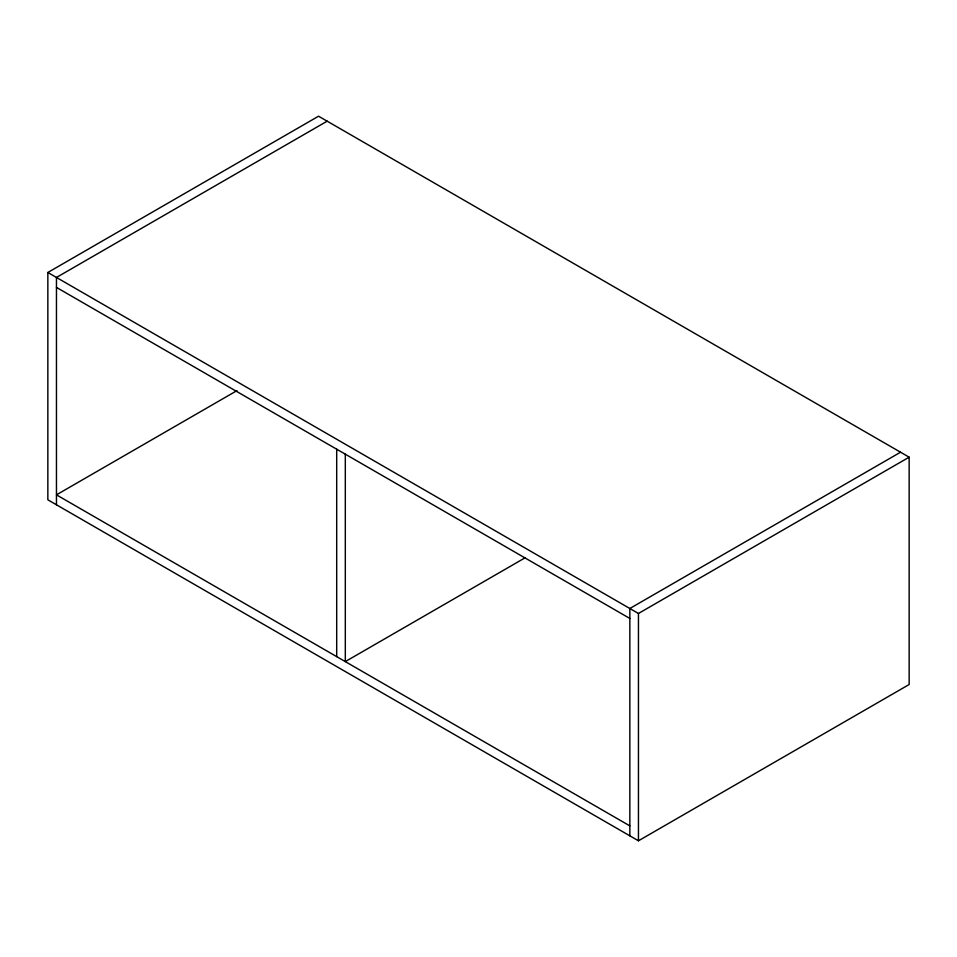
<?xml version="1.0" encoding="UTF-8"?>
<svg xmlns="http://www.w3.org/2000/svg" width="957" height="957" viewBox="0 0 957 957"><rect width="100%" height="100%" fill="white"/><g stroke="black" fill="none" stroke-linecap="round" stroke-linejoin="round"><path stroke-width="1.44" d="M47.85 272.482L318.549 116.204L909.15 457.183L909.15 684.518L638.451 840.796L47.85 499.817L47.85 272.482L638.451 613.473L909.15 457.183M327.162 121.18L56.463 277.458L56.463 504.782M236.929 390.647L56.463 494.841L629.838 825.879M525.058 557.823L345.31 661.598L345.31 454.168M900.537 452.218L629.838 608.496L629.838 835.82M56.463 287.411L629.838 618.449M638.451 613.473L638.451 840.796M336.697 449.192L336.697 656.634"/></g></svg>
